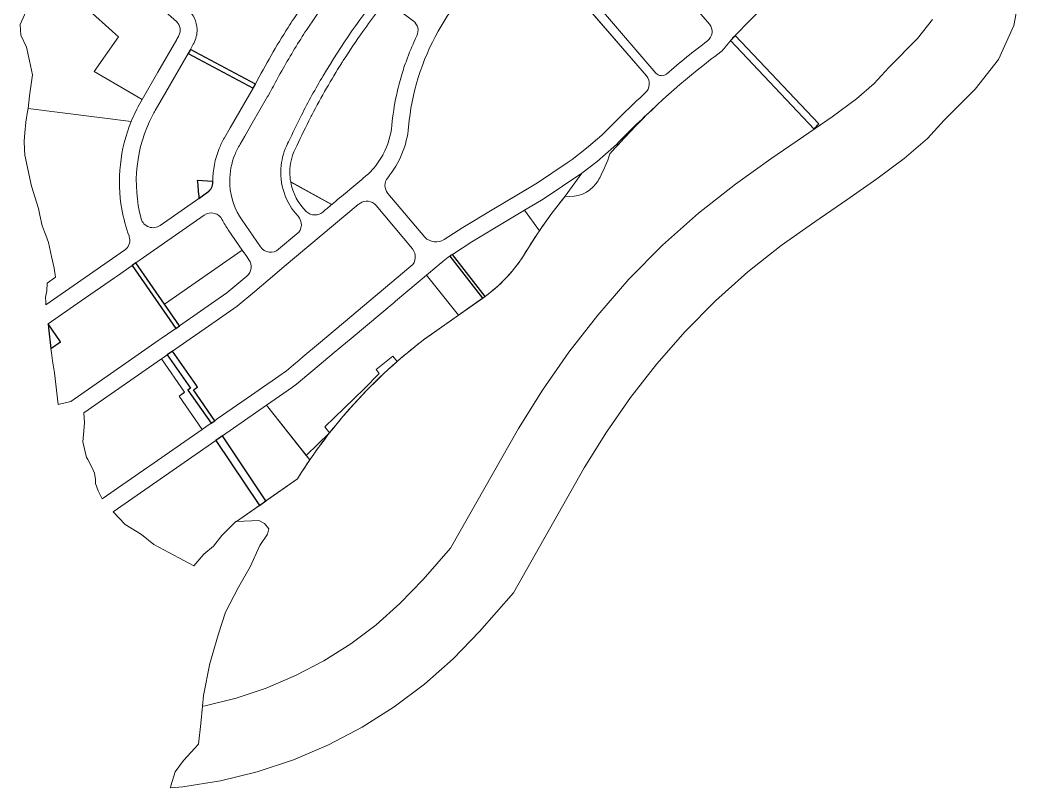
# Model space of a CAD drawing. Header units: inches. Extents: x 175858 to 195396, y 2973160 to 2975121.
# Drawn here: x 175908 to 176562, y 2973620 to 2974121 of the extents above; entities that cross this region are included whole.
import ezdxf

# ---------------------------------------------------------------- set-up
doc = ezdxf.new("R2010")
doc.units = ezdxf.units.IN
doc.header["$MEASUREMENT"] = 0
for name, color, linetype, lineweight in [('E4-Flood Prone-hatch', 105, 'Continuous', 13), ('E5-National Imp Open Space Hatch', 116, 'Continuous', 13), ('E6-Local Open Space Hatch', 62, 'Continuous', 13), ('Proposed Amenities Hatch', 20, 'Continuous', 13), ('Proposed Institutional Hatch', 145, 'Continuous', 13), ('UV-3-Low Density Hatch', 41, 'Continuous', 13)]:
    doc.layers.add(name, color=color, linetype=linetype, lineweight=lineweight)
doc.layers.add('Off Street Footpath Hatch', color=22, linetype='Continuous')
doc.layers.add('Proposed Service Plots Hatch', color=11, linetype='Continuous')

msp = doc.modelspace()

# ---------------------------------------------------------------- linework, layer by layer
at = {"layer": 'E4-Flood Prone-hatch'}
msp.add_lwpolyline([(176504.3, 2974121.42), (176494.58, 2974109.09), (176475.84, 2974090.14), (176466.26, 2974079.71), (176454.59, 2974069.68), (176438.87, 2974057.98), (176420.06, 2974044.99), (176398.83, 2974030.53), (176375.63, 2974014.04), (176351.53, 2973995.1), (176328.09, 2973974.19), (176306.1, 2973951.92), (176285.68, 2973928.57), (176266.86, 2973904.37), (176249.62, 2973879.59), (176233.87, 2973854.43), (176189.64, 2973776.45), (176171.72, 2973755.98), (176156.57, 2973740.33), (176140.97, 2973726.43), (176124.42, 2973714), (176106.83, 2973702.9), (176088.37, 2973693.23), (176069.24, 2973685.07), (176049.6, 2973678.52), (176029.47, 2973673.63), (176027.63, 2973673.34), (176026.56, 2973662.01), (176025.07, 2973648.6), (176015.24, 2973637.9), (176009.74, 2973630.38), (176006.88, 2973621.38), (176006.63, 2973619.93), (176014.76, 2973620.67), (176039.3, 2973624.57), (176063.43, 2973630.42), (176086.98, 2973638.28), (176109.82, 2973648.02), (176131.82, 2973659.55), (176152.82, 2973672.8), (176172.67, 2973687.71), (176191.22, 2973704.23), (176208.51, 2973722.1), (176230.62, 2973747.34), (176276.83, 2973828.82), (176291.36, 2973852.03), (176307.15, 2973874.73), (176324.26, 2973896.73), (176342.74, 2973917.86), (176362.56, 2973937.93), (176383.65, 2973956.76), (176405.57, 2973973.98), (176427.39, 2973989.48), (176448.34, 2974003.75), (176468.01, 2974017.34), (176485.86, 2974030.62), (176501.09, 2974043.72), (176512.03, 2974055.64), (176532.1, 2974075.92), (176547.34, 2974095.25), (176557.41, 2974117.5), (176562.08, 2974141.79)], dxfattribs=at)
at = {"layer": 'E5-National Imp Open Space Hatch'}
msp.add_lwpolyline([(176504.3, 2974121.42), (176494.58, 2974109.09), (176475.84, 2974090.14), (176466.26, 2974079.71), (176454.59, 2974069.68), (176438.87, 2974057.98), (176420.06, 2974044.99), (176398.83, 2974030.53), (176375.63, 2974014.04), (176351.53, 2973995.1), (176328.09, 2973974.19), (176306.1, 2973951.92), (176285.68, 2973928.57), (176266.86, 2973904.37), (176249.62, 2973879.59), (176233.87, 2973854.43), (176189.64, 2973776.45), (176171.72, 2973755.98), (176156.57, 2973740.33), (176140.97, 2973726.43), (176124.42, 2973714), (176106.83, 2973702.9), (176088.37, 2973693.23), (176069.24, 2973685.07), (176049.6, 2973678.52), (176029.47, 2973673.63), (176027.63, 2973673.34), (176028.28, 2973680.17), (176032.52, 2973701.13), (176038.15, 2973720.42), (176042.64, 2973734.61), (176051.1, 2973750.87), (176058.79, 2973764.19), (176065.14, 2973778.07), (176069.99, 2973785.5), (176071.02, 2973789.1), (176068.14, 2973792.52), (176064.45, 2973794.45), (176049.75, 2973793.91), (176089.59, 2973821.6, -0.090982), (176172.78, 2973912.95), (176211.27, 2973940.1, 0.103293), (176238.61, 2973969.42, -0.034456), (176264.43, 2974006.08, 0.268161), (176284.77, 2974014.37, 0.03465), (176287.05, 2974018.14, 0.03595), (176293.71, 2974033.7, -0.04544), (176350.74, 2974088.4, -0.007078), (176366.06, 2974100.27, 0.091849), (176368.87, 2974103.47, -0.108421), (176453.01, 2974167.93, 0.204344)], format="xyb", dxfattribs=at)
for points in [[(176264.43, 2974006.08, 0.268161), (176284.77, 2974014.37, 0.03465), (176287.05, 2974018.14, 0.03595), (176293.71, 2974033.7, -0.024224), (176322.89, 2974064.17, 0.013749), (176296.23, 2974038.27), (176285.44, 2974028.86), (176275.34, 2974021.04), (176264.43, 2974006.08, 0.268161)], [(176143.07, 2973890.46), (176133.24, 2973880.35), (176120.24, 2973867.87), (176107.4, 2973855.55), (176110.59, 2973851.6, -0.047098), (176154.81, 2973898.28), (176152, 2973901.76), (176141.06, 2973892.94)], [(176110.59, 2973851.6), (176095.33, 2973836.96), (176097.68, 2973833.99, -0.015947), (176110.59, 2973851.6)]]:
    msp.add_lwpolyline(points, format="xyb", close=True, dxfattribs=at)
at = {"layer": 'E6-Local Open Space Hatch'}
for points in [[(175972.83, 2974110.15), (175970.9, 2974111.88), (175951.49, 2974129.32), (175973.39, 2974153.45), (175968.23, 2974158.08, 0.334643), (175959.24, 2974158.86), (175912.71, 2974129.71), (175911.41, 2974124.45), (175908.47, 2974118.26), (175908.97, 2974111.15), (175912.77, 2974103.46), (175914.62, 2974094.54), (175916.56, 2974085.26), (175914.72, 2974071.71), (175913.69, 2974063.24), (175981.1, 2974054.92, -0.033744), (175987.33, 2974067.64), (175988.28, 2974069.28), (175956.8, 2974087.45)], [(176264.43, 2974006.08), (176275.34, 2974021.04), (176250.1, 2974004.23), (176237.99, 2973996.99), (176247.65, 2973983.51, -0.021594)], [(176085.22, 2974015.33, 0.155889), (176095.41, 2973996.12, 0.195904), (176101, 2973993.84, 0.1763), (176106.15, 2973995.71, -0.001154), (176111.95, 2974000.59)]]:
    msp.add_lwpolyline(points, format="xyb", close=True, dxfattribs=at)
for points in [[(176018.08, 2973879.61), (176019.73, 2973880.76), (176004.57, 2973902.56), (176002.73, 2973901.28), (176000.79, 2973899.93), (176015.94, 2973878.12), (176015.29, 2973877.67), (176015.28, 2973877.66), (176012.33, 2973875.61), (176027.42, 2973853.9), (176030.71, 2973856.18), (176032.98, 2973857.76), (176033.18, 2973857.9)], [(176064.76, 2973804.34), (176036.44, 2973846.77), (175969.33, 2973800.11), (175977.23, 2973791.83), (175987.72, 2973785.42), (175995.91, 2973778.89), (176021.98, 2973764.88), (176028.43, 2973772.6), (176034.72, 2973777.67), (176040.22, 2973784.64), (176049.33, 2973793.9), (176049.75, 2973793.91), (176064.76, 2973804.34)]]:
    msp.add_lwpolyline(points, close=True, dxfattribs=at)
at = {"layer": 'Off Street Footpath Hatch'}
for points in [[(176375.51, 2974111.03, 0.004565), (176372.49, 2974107.67), (176426.95, 2974049.93, -0.000569), (176429.98, 2974053.27)], [(176190.85, 2973968.17, 0.007596), (176189.2, 2973967.04), (176210.56, 2973939.6), (176211.27, 2973940.1, 0.002898), (176212.19, 2973940.76), (176190.85, 2973968.17, 0.007596)]]:
    msp.add_lwpolyline(points, format="xyb", close=True, dxfattribs=at)
for points in [[(176019.83, 2974101.93), (176018.33, 2974099.33), (176060.66, 2974076.67), (176062.19, 2974079.26)], [(175984.09, 2973962.6), (175981.63, 2973960.88), (176010.19, 2973919.87), (176012.65, 2973921.58), (176002.82, 2973935.7), (175984.09, 2973962.6)], [(176008.11, 2973905.02), (176004.57, 2973902.56), (176019.73, 2973880.76), (176018.08, 2973879.61), (176033.18, 2973857.9), (176035.64, 2973859.61), (176021.69, 2973879.68), (176024.41, 2973881.57), (176023.27, 2973883.22)], [(176040.67, 2973849.71), (176036.44, 2973846.77), (176064.76, 2973804.34), (176068.98, 2973807.28), (176040.67, 2973849.71)]]:
    msp.add_lwpolyline(points, close=True, dxfattribs=at)
at = {"layer": 'Proposed Amenities Hatch'}
for points in [[(176189.2, 2973967.04, 0.020611), (176184.88, 2973963.74), (176184.47, 2973963.39), (176182.17, 2973961.46), (176180.64, 2973960.18), (176173.96, 2973954.57), (176194.82, 2973928.5), (176210.56, 2973939.6), (176189.2, 2973967.04, 0.020611)], [(176069.41, 2973869.69), (176040.67, 2973849.71), (176068.98, 2973807.28), (176089.59, 2973821.6, -0.01081), (176097.68, 2973833.99)]]:
    msp.add_lwpolyline(points, format="xyb", close=True, dxfattribs=at)
at = {"layer": 'Proposed Institutional Hatch'}
for points in [[(175981.1, 2974054.92), (175913.69, 2974063.24), (175913.45, 2974061.3), (175912.3, 2974054.5), (175911.71, 2974047.38), (175911.27, 2974042.09), (175911.44, 2974036.58), (175911.56, 2974032.87), (175915.88, 2974012.72), (175920.59, 2973998.17), (175921.31, 2973993.71), (175922.87, 2973986.74), (175925.28, 2973980.76), (175927.1, 2973975.94), (175929.09, 2973966.77), (175930.69, 2973959.15), (175931.55, 2973953.18), (175926.27, 2973949.31), (175925.89, 2973944.26), (175925.06, 2973940.31), (175925.29, 2973937.2), (175925.39, 2973935.21), (175976.7, 2973970.85, 0.29223), (175980, 2973978.8, 0.043464), (175979.64, 2973980.15, 0.000003), (175979.64, 2973980.15, -0.043464), (175974.98, 2973997.58), (175974.98, 2973997.58, -0.141398)], [(176044.41, 2973984.26, -0.033978), (176040.5, 2973990.79, 0.45503), (176028.8, 2973993.72), (175984.09, 2973962.6), (176002.82, 2973935.7), (176053.63, 2973970.96), (176044.41, 2973984.26, -0.033978)]]:
    msp.add_lwpolyline(points, format="xyb", close=True, dxfattribs=at)
at = {"layer": 'Proposed Service Plots Hatch'}
msp.add_lwpolyline([(176034.42, 2974015.33, -0.001895), (176034.41, 2974015.76), (176024.24, 2974016.41, -0.001439), (176025.27, 2974004.67), (176025.27, 2974004.67), (176030.99, 2974008.65, 0.249466)], format="xyb", close=True, dxfattribs=at)
msp.add_lwpolyline([(175926.8, 2973922.78), (175927.13, 2973920.22), (175928.61, 2973906.75), (175934.9, 2973911.13), (175926.8, 2973922.78)], close=True, dxfattribs=at)
at = {"layer": 'UV-3-Low Density Hatch', "flags": 128}
for points in [[(176288.17, 2974127.83), (176323.75, 2974086.48, 0.400854), (176330.63, 2974085.81, -0.006311), (176343.88, 2974096.99, -0.005121), (176357.45, 2974107.56, 0.432386), (176358.61, 2974118.42), (176286.04, 2974202.76, 0.384973)], [(176219.97, 2974159.84, 0.094424), (176181.6, 2974113.83, 0.107727), (176162.21, 2974051.35, -0.148347), (176148.59, 2974018.16, 0.359982), (176148.66, 2974007.96), (176172.73, 2973979.27, 0.336311), (176185.5, 2973977.8), (176197.63, 2973985.63), (176216.81, 2973997.16), (176244.23, 2974013.54), (176246.3, 2974014.92), (176265.71, 2974027.84), (176268.91, 2974029.97), (176278.46, 2974037.37), (176288.35, 2974045.95, -0.014409), (176316.78, 2974073.49, 0.405309), (176317.45, 2974084.61)], [(176269.86, 2974139.91), (176317.45, 2974084.61), (176264.97, 2974145.59, -0.60465)]]:
    msp.add_lwpolyline(points, format="xyb", dxfattribs=at)
at = {"layer": 'UV-3-Low Density Hatch'}
for points in [[(176024.06, 2974115.02, 0.204789), (176017.93, 2974128.21), (176011.84, 2974133.68), (176024.71, 2974148), (176054.11, 2974180.71), (176070.92, 2974165.61), (176082.08, 2974155.58), (176094.26, 2974144.63, -0.375732), (176095.52, 2974134.17), (176087.19, 2974121.96, 0.003411), (176083.46, 2974116.17, 0.021112), (176062.19, 2974079.26), (176019.83, 2974101.93), (176021.63, 2974105.26), (176021.91, 2974105.78), (176021.91, 2974105.78, 0.13026)], [(176010.58, 2974120.03), (175992.78, 2974136.02), (175973.39, 2974153.45), (175951.49, 2974129.32), (175970.9, 2974111.88), (175972.83, 2974110.15), (175956.8, 2974087.45), (175988.28, 2974069.28), (175998.53, 2974087.05), (175998.53, 2974087.05), (176010.82, 2974108.34, -0.001291), (176012.19, 2974110.92, 0.344828)], [(176060.66, 2974076.67), (176039.49, 2974088), (176039.49, 2974088), (176018.33, 2974099.33), (176003.76, 2974074.1), (175996.82, 2974062.09, 0.010615), (175994.97, 2974058.71, 0.188253), (175987.59, 2973991.48, 0.519365), (175999.89, 2973987), (176025.27, 2974004.67, 0.001439), (176024.24, 2974016.41), (176034.41, 2974015.76, -0.098895), (176038.54, 2974037.3, -0.03424), (176041.91, 2974044.19), (176045.72, 2974050.78)], [(176163.77, 2973960.39, 0.414211), (176164.76, 2973971.66), (176140.98, 2974000, 0.388104), (176130.28, 2974001.43), (176129.72, 2974001), (176129.32, 2974000.66), (176081.04, 2973960.15), (176070.46, 2973951.28), (176061.75, 2973943.97), (176050.2, 2973934.28), (176029.4, 2973919.82), (176019.49, 2973912.93), (176008.11, 2973905.02), (176023.27, 2973883.22), (176023.27, 2973883.22), (176024.41, 2973881.57), (176021.69, 2973879.68), (176035.64, 2973859.61), (176037.29, 2973860.76), (176059.62, 2973876.28), (176066.11, 2973880.8), (176073.14, 2973885.68), (176077.53, 2973888.74), (176082.42, 2973892.13), (176087.04, 2973896.01), (176090.79, 2973899.15), (176093.21, 2973901.19), (176103.36, 2973909.7), (176119.66, 2973923.37)], [(176247.65, 2973983.51), (176237.99, 2973996.99), (176220.49, 2973986.54), (176209.03, 2973979.65), (176203.45, 2973976.3), (176191.46, 2973968.56, 0.002755), (176190.85, 2973968.17), (176212.19, 2973940.76, 0.053954), (176227.87, 2973954.9, 0.035115), (176236.29, 2973965.77, -0.01127)], [(176056.56, 2973953.99, 0.387697), (176057.99, 2973964.68), (176056.57, 2973966.74), (176053.63, 2973970.96), (176002.82, 2973935.7), (176012.65, 2973921.58), (176026.31, 2973931.07), (176043.5, 2973943.03), (176056.56, 2973953.99, 0.387697)], [(176172.88, 2973913.02), (176173.33, 2973913.33), (176194.82, 2973928.5), (176173.96, 2973954.57), (176153.74, 2973937.61), (176152.55, 2973936.62), (176151.39, 2973935.64), (176135.46, 2973922.27), (176124.69, 2973913.24), (176113.7, 2973904.02), (176099.74, 2973892.3), (176089.11, 2973883.39), (176086.45, 2973881.54), (176069.41, 2973869.69), (176095.33, 2973836.96), (176110.59, 2973851.6), (176107.4, 2973855.55), (176120.24, 2973867.87), (176133.24, 2973880.35), (176143.07, 2973890.46), (176141.06, 2973892.94), (176152, 2973901.76), (176154.81, 2973898.28, -0.017047)]]:
    msp.add_lwpolyline(points, format="xyb", close=True, dxfattribs=at)
for points in [[(176104.61, 2974127.97), (176096.34, 2974115.86, 0.003355), (176092.76, 2974110.28, 0.007621), (176084.89, 2974097.45, 0.007493), (176077.55, 2974084.6, 0.006144), (176071.81, 2974073.91), (176070.49, 2974071.68), (176070.16, 2974071.12), (176060.13, 2974053.74), (176055.24, 2974045.28), (176052.18, 2974039.97, 0.039815), (176048.73, 2974033.16, 0.099174), (176045.41, 2974015.79, 0.013404), (176045.5, 2974013.38, 0.136916), (176053.44, 2973990.53), (176065.6, 2973973.01, 0.440918), (176077.31, 2973971.44), (176089.32, 2973981.49, 0.430445), (176090.02, 2973993.09, -0.218939), (176078.99, 2974026.16, -0.0895), (176083.2, 2974040.37, -0.000245), (176083.22, 2974040.41), (176083.83, 2974041.65, -0.010209), (176092.21, 2974058.93, -0.007828), (176099.11, 2974071.94, -0.007795), (176106.38, 2974084.67, -0.037109), (176146.23, 2974141.86)], [(176142.51, 2974127.46, 0.009217), (176132.35, 2974113.68, 0.012334), (176119.57, 2974094.68, 0.001202), (176118.37, 2974092.79, 0.010163), (176108.63, 2974076.63, 0.010816), (176099, 2974059.01, 0.000883), (176098.25, 2974057.55, 0.011072), (176089.25, 2974039.06), (176088.56, 2974037.67, 0.041294), (176086.36, 2974032.57, 0.099621), (176084.79, 2974018.57, 0.022301), (176085.21, 2974015.41), (176112.01, 2974000.65, -0.000446), (176114.26, 2974002.52, -0.002141), (176125.1, 2974011.49, 0.000011), (176135.44, 2974020.16, 0.005435), (176136.24, 2974020.93, 0.008401), (176137.44, 2974022.14, 0.062066), (176144.92, 2974032.23, 0.007675), (176145.67, 2974033.6, 0.097437), (176151.26, 2974052.4, -0.028895), (176154.25, 2974071.84, -0.002927), (176154.68, 2974073.79, -0.018798), (176157.96, 2974086.17, -0.015767), (176161.44, 2974096.38, -0.022756), (176167.58, 2974110.68, 0.361993), (176165.1, 2974120.61), (176153.58, 2974129.05, 0.407738)], [(176025.27, 2974004.67), (176030.99, 2974008.65, 0.249465), (176034.42, 2974015.33, -0.001895), (176034.41, 2974015.76)], [(175980, 2973978.8, 0.043464), (175979.64, 2973980.15)], [(176152, 2973901.76), (176154.81, 2973898.28, -0.017047), (176172.88, 2973913.02), (176173.33, 2973913.33), (176194.82, 2973928.5), (176173.96, 2973954.57)]]:
    msp.add_lwpolyline(points, format="xyb", dxfattribs=at)
for points in [[(175970.9, 2974111.88), (175972.83, 2974110.15)], [(176229.59, 2974004.79), (176244.23, 2974013.54), (176246.3, 2974014.92)], [(175974.98, 2973997.58), (175974.98, 2973997.58)], [(176018.08, 2973879.61), (176019.73, 2973880.76), (176004.57, 2973902.56), (176002.73, 2973901.28), (176000.79, 2973899.93), (176015.94, 2973878.12)], [(176141.06, 2973892.94), (176141.06, 2973892.94), (176152, 2973901.76)], [(176015.94, 2973878.12), (176015.62, 2973877.89), (176015.28, 2973877.66), (176012.33, 2973875.61), (176027.42, 2973853.9), (176030.71, 2973856.18), (176032.98, 2973857.76), (176033.18, 2973857.9), (176018.08, 2973879.61)]]:
    msp.add_lwpolyline(points, dxfattribs=at)
for points in [[(176024.24, 2974016.41)], [(175981.63, 2973960.88), (175972.06, 2973954.22), (175970.11, 2973952.9), (175948.44, 2973937.84), (175926.79, 2973922.79), (175934.9, 2973911.13), (175928.6, 2973906.75), (175928.92, 2973903.83), (175929.73, 2973898.63), (175930.94, 2973890.9), (175933.35, 2973870.16), (175941.66, 2973872.23), (175976.98, 2973896.78), (175998.67, 2973911.87), (176000.61, 2973913.21), (176004.84, 2973916.15), (176010.19, 2973919.87)], [(176027.42, 2973853.9), (176012.33, 2973875.61), (176015.94, 2973878.12), (176000.79, 2973899.93), (175978, 2973884.09), (175950.11, 2973864.7), (175950.59, 2973858.23), (175949.89, 2973850.57), (175949.46, 2973845.82), (175951.95, 2973835.49), (175952.01, 2973835.36), (175952.65, 2973834.21), (175955.56, 2973828.9), (175957.18, 2973825.29), (175957.86, 2973821.23), (175957.84, 2973818.52), (175959.51, 2973813.86), (175962.16, 2973808.53), (175991.99, 2973829.26), (175993.21, 2973830.11), (176015.99, 2973845.95)]]:
    msp.add_lwpolyline(points, close=True, dxfattribs=at)

doc.saveas('drawing.dxf')
